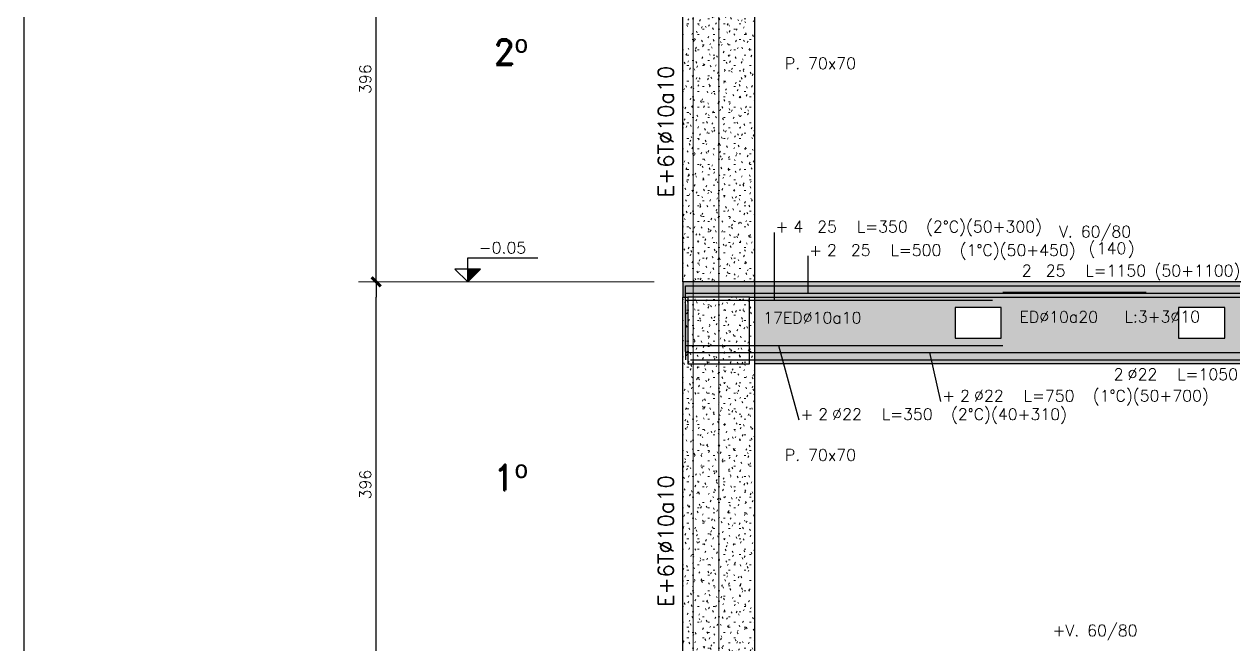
# Model space of a CAD drawing. Extents: x -9696 to 17719, y -11558 to 16829.
# Drawn here: x -58 to 1122, y 2145 to 2750 of the extents above; entities that cross this region are included whole.
import ezdxf
from ezdxf.enums import TextEntityAlignment as Align

# ---------------------------------------------------------------- set-up
doc = ezdxf.new("R2010")
doc.units = 0
doc.header["$LTSCALE"] = 30
doc.header["$MEASUREMENT"] = 0
doc.linetypes.add("EJEE-E'$0$RLE-PROYECCION", pattern=[0.71438, 0.47625, -0.23813])
doc.layers.get('0').update_dxf_attribs({"linetype": 'CONTINUOUS'})
doc.layers.add("EJEE-E'$0$RLA-ACHURADO", color=30, linetype="EJEE-E'$0$RLE-PROYECCION", lineweight=15, transparency=0.7)
for name, color, linetype, lineweight in [("EJEE-E'$0$RLA-CONTORNO", 30, 'CONTINUOUS', 25), ("EJEE-E'$0$RLA-EJES", 1, 'CONTINUOUS', 9), ("EJEE-E'$0$RLA-NIVEL-1", 1, 'CONTINUOUS', 9), ("EJEE-E'$0$RLA-TEXTOS-1", 9, 'CONTINUOUS', 9)]:
    doc.layers.add(name, color=color, linetype=linetype, lineweight=lineweight)
for name, color, linetype in [("EJEE-E'$0$RLA-COTAS1", 2, 'CONTINUOUS'), ("EJEE-E'$0$RLA-FE", 7, 'CONTINUOUS'), ("EJEE-E'$0$RLA-TEXTOS-FE", 9, 'CONTINUOUS'), ("EJEE-E'$0$RLA-TEXTOS2", 6, 'CONTINUOUS'), ('RLA-FORMATO', 7, 'CONTINUOUS')]:
    doc.layers.add(name, color=color, linetype=linetype)
doc.styles.add("EJEE-E'$0$RomanD", font='romand.shx', dxfattribs={"height": 31.5})
doc.styles.add("EJEE-E'$0$RomanS", font='romans.shx', dxfattribs={"height": 11.25})
doc.dimstyles.new("EJEE-E'$0$ING-50", dxfattribs={"dimscale": 50, "dimtxt": 0.27, "dimasz": 0.3, "dimexe": 0, "dimexo": 0, "dimgap": 0.1, "dimtad": 1, "dimdec": 1, "dimzin": 12, "dimdsep": 46, "dimtxsty": "EJEE-E'$0$RomanS", "dimblk": "EJEE-E'$0$TICK1", "dimblk1": "EJEE-E'$0$TICK1", "dimblk2": "EJEE-E'$0$TICK1", "dimcen": 0.09, "dimclrd": 2, "dimclre": 1, "dimclrt": 3, "dimadec": 0, "dimazin": 0, "dimtfac": 1, "dimtdec": 0, "dimtix": 1, "dimtmove": 2, "dimatfit": 3, "dimldrblk": "EJEE-E'$0$TICK1", "dimfxl": 0, "dimfxlon": 1, "dimtolj": 1, "dimtzin": 0, "dimarcsym": 0})
pattern_1 = [(0, (-370.998, -1130.43), (20.32, 5.08), [1.676, -13.564, 1.676, -13.564, -81.28]), (0, (-370.998, -1130.43), (20.32, 5.08), [-30.48, 1.676, -28.804, 1.676, -13.564, -35.56]), (0, (-370.998, -1130.43), (20.32, 5.08), [-76.2, 1.676, -8.484, 1.676, -23.724]), (120, (-363.378, -1127.89), (-14.559409, 15.057636), [1.676, -13.564, 1.676, -13.564, -81.28]), (120, (-363.378, -1127.89), (-14.559409, 15.057636), [-30.48, 1.676, -28.804, 1.676, -13.564, -35.56]), (120, (-363.378, -1127.89), (-14.559409, 15.057636), [-76.2, 1.676, -8.484, 1.676, -23.724]), (240, (-360.838, -1117.73), (-5.760591, -20.137636), [1.676, -13.564, 1.676, -13.564, -81.28]), (240, (-360.838, -1117.73), (-5.760591, -20.137636), [-30.48, 1.676, -28.804, 1.676, -13.564, -35.56]), (240, (-360.838, -1117.73), (-5.760591, -20.137636), [-76.2, 1.676, -8.484, 1.676, -23.724])]

# ---------------------------------------------------------------- blocks, each defined once
blk = doc.blocks.new("EJEE-E'$0$TICK1")
at = {"color": 2}
for points in [[(0, 0), (-1, 0)], [(0, 0), (1, 0)]]:
    blk.add_lwpolyline(points, dxfattribs=at)
at = {"color": 2, "const_width": 0.2}
blk.add_lwpolyline([(-0.3, -0.3), (0.3, 0.3)], dxfattribs=at)
blk = doc.blocks.new("EJEE-E'$0$DIMBLOCK14-EJE E-E_")
at = {"layer": "EJEE-E'$0$RLA-COTAS1", "color": 2, "lineweight": -2, "transparency": 16777216}
blk.add_line((-1539.2, -386), (-1539.2, -20), dxfattribs=at)
at = {"layer": "EJEE-E'$0$RLA-COTAS1", "color": 2, "lineweight": -2, "transparency": 16777216, "xscale": 15, "yscale": 15, "zscale": 15}
for p, rotation in [((-1539.2, -5), 90), ((-1539.2, -401), 270)]:
    blk.add_blockref("EJEE-E'$0$TICK1", p, dxfattribs=dict(at, rotation=rotation))
at = {"layer": "EJEE-E'$0$RLA-COTAS1", "color": 3, "transparency": 16777216, "insert": (-1549.9, -203), "char_height": 11.25, "attachment_point": 5, "rotation": 90, "style": "EJEE-E'$0$RomanS"}
blk.add_mtext('\\A1;396', dxfattribs=at)
blk = doc.blocks.new("EJEE-E'$0$DIMBLOCK15-EJE E-E_")
at = {"layer": "EJEE-E'$0$RLA-COTAS1", "color": 2, "lineweight": -2, "transparency": 16777216}
blk.add_line((-1539.2, 10), (-1539.2, 376), dxfattribs=at)
at = {"layer": "EJEE-E'$0$RLA-COTAS1", "color": 2, "lineweight": -2, "transparency": 16777216, "xscale": 15, "yscale": 15, "zscale": 15}
for p, rotation in [((-1539.2, 391), 90), ((-1539.2, -5), 270)]:
    blk.add_blockref("EJEE-E'$0$TICK1", p, dxfattribs=dict(at, rotation=rotation))
at = {"layer": "EJEE-E'$0$RLA-COTAS1", "color": 3, "transparency": 16777216, "insert": (-1549.9, 193), "char_height": 11.25, "attachment_point": 5, "rotation": 90, "style": "EJEE-E'$0$RomanS"}
blk.add_mtext('\\A1;396', dxfattribs=at)
blk = doc.blocks.new("EJEE-E'$0$nivel-el")
blk.add_hatch(color=1).paths.add_polyline_path([(0, 0), (12.5, 12.5), (0, 12.5)])
at = {"color": 3}
blk.add_lwpolyline([(0, 0), (12.5, 12.5), (-12.5, 12.5), (0, 0), (0, 23.61), (68.35, 23.61)], dxfattribs=at)
blk.add_lwpolyline([(0, 0), (12.5, 12.5), (0, 12.5), (0, 0)])
at = {"color": 3, "style": "EJEE-E'$0$RomanS", "flags": 4}
blk.add_attdef('%%P0.00', text='', height=11.25, dxfattribs=at).set_placement((33.96, 27.67), align=Align.CENTER)
blk = doc.blocks.new('*U138')
at = {"layer": "EJEE-E'$0$RLA-FE"}
for p, q in [((0, -50), (0, 0)), ((0, 0), (1018.2, 0)), ((1018.2, 0), (1068.2, 0)), ((1068.2, 0), (1100, 0)), ((1100, 0), (1100, 0))]:
    blk.add_line(p, q, dxfattribs=at)
at = {"layer": "EJEE-E'$0$RLA-FE", "color": 3, "style": "EJEE-E'$0$RomanS", "flags": 8}
for tag, p in [('F=', (323.7, 9.3)), ('NUM', (338.1, 9.3))]:
    blk.add_attdef(tag, text='', height=11.2, dxfattribs=at).set_placement(p, align=Align.RIGHT)
at = {"layer": "EJEE-E'$0$RLA-FE", "color": 3, "style": "EJEE-E'$0$RomanS"}
for tag, p, flags in [('PHI', (342, 9.5), 14), ('DIAM', (351.9, 9.3), 12), ('MINUS', (373.9, 9.3), 13), ('MARK', (387.3, 9.3), 13), ('TEXTO_FE1', (390.6, 9.3), 8), ('TEXTO_FE2', (458.1, 9.3), 8), ('TIPO', (548.8, -75.8), 13), ('NVECES', (534.9, -94.7), 13), ('NUMFE', (538.9, -114.5), 13), ('CAPA', (547.1, -133.6), 13), ('DESPLAZA', (278.3, -151.6), 13), ('ESPACIO', (284.4, -170), 13), ('CANT', (298.2, -188.8), 13)]:
    blk.add_attdef(tag, p, '', height=11.2, dxfattribs=dict(at, flags=flags))
blk = doc.blocks.new('*U78')
at = {"layer": "EJEE-E'$0$RLA-FE"}
for p, q in [((0, -50), (0, 0)), ((0, 0), (368.2, 0)), ((368.2, 0), (418.2, 0)), ((418.2, 0), (450, 0)), ((450, 0), (450, 0))]:
    blk.add_line(p, q, dxfattribs=at)
at = {"layer": "EJEE-E'$0$RLA-FE", "color": 3, "style": "EJEE-E'$0$RomanS", "flags": 8}
for tag, p in [('F=', (133.4, 36.3)), ('NUM', (147.8, 36.3))]:
    blk.add_attdef(tag, text='', height=11.2, dxfattribs=at).set_placement(p, align=Align.RIGHT)
at = {"layer": "EJEE-E'$0$RLA-FE", "color": 3, "style": "EJEE-E'$0$RomanS"}
for tag, p, flags in [('PHI', (151.7, 36.5), 14), ('DIAM', (161.6, 36.3), 12), ('MINUS', (183.6, 36.3), 13), ('MARK', (197, 36.3), 13), ('TEXTO_FE1', (200.3, 36.3), 8), ('TEXTO_FE2', (267.8, 36.3), 8), ('TIPO', (223.8, -75.8), 13), ('NVECES', (209.9, -94.7), 13), ('NUMFE', (213.9, -114.5), 13), ('CAPA', (222.1, -133.6), 13), ('DESPLAZA', (278.3, -151.6), 13), ('ESPACIO', (284.4, -170), 13), ('CANT', (298.2, -188.8), 13)]:
    blk.add_attdef(tag, p, '', height=11.2, dxfattribs=dict(at, flags=flags))
blk = doc.blocks.new('*U79')
at = {"layer": "EJEE-E'$0$RLA-FE"}
for q in [(0, 0), (1118.2, 0)]:
    blk.add_line((0, 0), q, dxfattribs=at)
at = {"layer": "EJEE-E'$0$RLA-FE", "color": 3, "style": "EJEE-E'$0$RomanS", "flags": 8}
for tag, p in [('F=', (508.4, 36.3)), ('NUM', (522.8, 36.3))]:
    blk.add_attdef(tag, text='', height=11.2, dxfattribs=at).set_placement(p, align=Align.RIGHT)
at = {"layer": "EJEE-E'$0$RLA-FE", "color": 3, "style": "EJEE-E'$0$RomanS"}
for tag, p, flags in [('PHI', (526.7, 36.5), 14), ('DIAM', (536.6, 36.3), 12), ('MINUS', (558.6, 36.3), 13), ('MARK', (572, 36.3), 13), ('TEXTO_FE1', (575.3, 36.3), 8), ('TEXTO_FE2', (642.8, 36.3), 8), ('TIPO', (598.8, -75.8), 13), ('NVECES', (584.9, -94.7), 13), ('NUMFE', (588.9, -114.5), 13), ('CAPA', (597.1, -133.6), 13), ('DESPLAZA', (278.3, -151.6), 13), ('ESPACIO', (284.4, -170), 13), ('CANT', (298.2, -188.8), 13)]:
    blk.add_attdef(tag, p, '', height=11.2, dxfattribs=dict(at, flags=flags))
blk = doc.blocks.new('*U137')
at = {"layer": "EJEE-E'$0$RLA-FE", "color": 6}
blk.add_line((0, 1), (140, 1), dxfattribs=at)
at = {"layer": "EJEE-E'$0$RLA-FE", "color": 3, "style": "EJEE-E'$0$RomanS", "flags": 8}
for tag, p in [('(', (87.1, 38.1)), ('EMP', (106.1, 38.1)), (')', (125.4, 38.1))]:
    blk.add_attdef(tag, text='', height=11.2, dxfattribs=at).set_placement(p, align=Align.CENTER)
blk = doc.blocks.new('*U136')
at = {"layer": "EJEE-E'$0$RLA-FE"}
for p, q in [((0, -50), (0, 0)), ((0, 0), (218.2, 0)), ((218.2, 0), (268.2, 0)), ((268.2, 0), (300, 0)), ((300, 0), (300, 0))]:
    blk.add_line(p, q, dxfattribs=at)
at = {"layer": "EJEE-E'$0$RLA-FE", "color": 3, "style": "EJEE-E'$0$RomanS", "flags": 8}
for tag, p in [('F=', (100.6, 66.3)), ('NUM', (115, 66.3))]:
    blk.add_attdef(tag, text='', height=11.2, dxfattribs=at).set_placement(p, align=Align.RIGHT)
at = {"layer": "EJEE-E'$0$RLA-FE", "color": 3, "style": "EJEE-E'$0$RomanS"}
for tag, p, flags in [('PHI', (118.9, 66.5), 14), ('DIAM', (128.7, 66.3), 12), ('MINUS', (150.7, 66.3), 13), ('MARK', (164.1, 66.3), 13), ('TEXTO_FE1', (167.4, 66.3), 8), ('TEXTO_FE2', (235, 66.3), 8), ('TIPO', (148.8, -75.8), 13), ('NVECES', (134.9, -94.7), 13), ('NUMFE', (138.9, -114.5), 13), ('CAPA', (147.1, -133.6), 13), ('DESPLAZA', (278.3, -151.6), 13), ('ESPACIO', (284.4, -170), 13), ('CANT', (298.2, -188.8), 13)]:
    blk.add_attdef(tag, p, '', height=11.2, dxfattribs=dict(at, flags=flags))
blk = doc.blocks.new('*U64')
at = {"layer": "EJEE-E'$0$RLA-FE"}
for p, q in [((0, 50), (0, 0)), ((5, 0), (923.2, 0)), ((923.2, 0), (973.2, 0)), ((973.2, 0), (1005, 0)), ((1000, 0), (1000, 0))]:
    blk.add_line(p, q, dxfattribs=at)
at = {"layer": "EJEE-E'$0$RLA-FE", "color": 3, "style": "EJEE-E'$0$RomanS", "flags": 8}
for tag, p in [('F=', (408.4, -19.9)), ('NUM', (422.8, -19.9))]:
    blk.add_attdef(tag, text='', height=11.2, dxfattribs=at).set_placement(p, align=Align.RIGHT)
at = {"layer": "EJEE-E'$0$RLA-FE", "color": 3, "style": "EJEE-E'$0$RomanS"}
for tag, p, flags in [('PHI', (431.7, -19.7), 12), ('DIAM', (436.6, -19.9), 12), ('MINUS', (458.6, -19.9), 13), ('MARK', (472, -19.9), 13), ('TEXTO_FE1', (475.3, -19.9), 8), ('TEXTO_FE2', (542.8, -19.9), 8), ('TIPO', (498.8, -57.9), 13), ('NVECES', (484.9, -76.9), 13), ('NUMFE', (488.9, -96.6), 13), ('CAPA', (497.1, -115.7), 13), ('DESPLAZA', (277.2, -134.2), 13), ('ESPACIO', (288.2, -152.5), 13), ('CANT', (302.1, -171.3), 13)]:
    blk.add_attdef(tag, p, '', height=11.2, dxfattribs=dict(at, flags=flags))
blk = doc.blocks.new('*U65')
at = {"layer": "EJEE-E'$0$RLA-FE"}
for p, q in [((0, 40), (0, 0)), ((0, 0), (628.2, 0)), ((628.2, 0), (678.2, 0)), ((678.2, 0), (710, 0)), ((710, 0), (710, 0))]:
    blk.add_line(p, q, dxfattribs=at)
at = {"layer": "EJEE-E'$0$RLA-FE", "color": 3, "style": "EJEE-E'$0$RomanS", "flags": 8}
for tag, p in [('F=', (263.4, -47.9)), ('NUM', (277.8, -47.9))]:
    blk.add_attdef(tag, text='', height=11.2, dxfattribs=at).set_placement(p, align=Align.RIGHT)
at = {"layer": "EJEE-E'$0$RLA-FE", "color": 3, "style": "EJEE-E'$0$RomanS"}
for tag, p, flags in [('PHI', (281.7, -47.7), 12), ('DIAM', (291.6, -47.9), 12), ('MINUS', (313.6, -47.9), 13), ('MARK', (327, -47.9), 13), ('TEXTO_FE1', (330.3, -47.9), 8), ('TIPO', (353.8, -57.9), 13), ('TEXTO_FE2', (397.8, -47.9), 8), ('NVECES', (339.9, -76.9), 13), ('NUMFE', (343.9, -96.6), 13), ('CAPA', (352.1, -115.7), 13), ('DESPLAZA', (277.2, -134.2), 13), ('ESPACIO', (283.2, -152.5), 13), ('CANT', (297.1, -171.3), 13)]:
    blk.add_attdef(tag, p, '', height=11.2, dxfattribs=dict(at, flags=flags))
blk = doc.blocks.new('*U132')
at = {"layer": "EJEE-E'$0$RLA-FE"}
for p, q in [((0, 40), (0, 0)), ((0, 0), (228.2, 0)), ((228.2, 0), (278.2, 0)), ((278.2, 0), (310, 0)), ((310, 0), (310, 0))]:
    blk.add_line(p, q, dxfattribs=at)
at = {"layer": "EJEE-E'$0$RLA-FE", "color": 3, "style": "EJEE-E'$0$RomanS"}
for tag, p, flags in [('TIPO', (153.8, -57.9), 13), ('NVECES', (139.9, -76.9), 13), ('PHI', (143.2, -72.7), 12), ('DIAM', (153.1, -72.9), 12), ('MINUS', (175.1, -72.9), 13), ('MARK', (188.5, -72.9), 13), ('TEXTO_FE1', (191.8, -72.9), 8), ('TEXTO_FE2', (259.3, -72.9), 8), ('NUMFE', (143.9, -96.6), 13), ('CAPA', (152.1, -115.7), 13), ('DESPLAZA', (277.2, -134.2), 13), ('ESPACIO', (283.2, -152.5), 13), ('CANT', (297.1, -171.3), 13)]:
    blk.add_attdef(tag, p, '', height=11.2, dxfattribs=dict(at, flags=flags))
at = {"layer": "EJEE-E'$0$RLA-FE", "color": 3, "style": "EJEE-E'$0$RomanS", "flags": 8}
for tag, p in [('F=', (124.9, -72.9)), ('NUM', (139.3, -72.9))]:
    blk.add_attdef(tag, text='', height=11.2, dxfattribs=at).set_placement(p, align=Align.RIGHT)
blk = doc.blocks.new("EJEE-E'")
at = {"layer": "EJEE-E'$0$RLA-ACHURADO"}
h = blk.add_hatch(dxfattribs=at)
h.set_pattern_fill('SAND - DENSE', color=256, style=0, pattern_type=2)
h.set_pattern_definition(pattern_1)
h.paths.add_polyline_path([(-1169.82, -5), (-1169.82, 376), (-1174.8, 376), (-1174.8, 311), (-1234.8, 311), (-1234.8, 376), (-1239.82, 376), (-1239.82, -5)], flags=0)
h = blk.add_hatch(dxfattribs=at)
h.set_pattern_fill('SAND - DENSE', color=256, style=0, pattern_type=2)
h.set_pattern_definition(pattern_1)
h.paths.add_polyline_path([(61.61, -20), (525.18, -20), (525.18, -5), (-1239.82, -5), (-1239.82, -20), (-683.5, -20)], flags=0)
h = blk.add_hatch(dxfattribs=at)
h.set_pattern_fill('SAND - DENSE', color=256, style=0, pattern_type=2)
h.set_pattern_definition(pattern_1)
h.paths.add_polyline_path([(-1174.8, -401), (-1169.82, -401), (-1169.82, -20), (-1174.8, -20), (-1174.8, -85), (-1234.8, -85), (-1234.8, -20), (-1239.82, -20), (-1239.82, -401), (-1219.82, -401)], flags=0)
h = blk.add_hatch(dxfattribs=at)
h.set_pattern_fill('SAND - DENSE', color=256, style=0, pattern_type=2)
h.set_pattern_definition(pattern_1)
h.paths.add_polyline_path([(-1174.8, -85), (-1174.8, -20), (-1234.8, -20), (-1234.8, -85)], flags=0)
h = blk.add_hatch(dxfattribs=at)
h.set_pattern_fill('SAND - DENSE', color=256, style=0, pattern_type=2)
h.set_pattern_definition([(0, (-370.998, -2318.43), (20.32, 5.08), [1.676, -13.564, 1.676, -13.564, -81.28]), (0, (-370.998, -2318.43), (20.32, 5.08), [-30.48, 1.676, -28.804, 1.676, -13.564, -35.56]), (0, (-370.998, -2318.43), (20.32, 5.08), [-76.2, 1.676, -8.484, 1.676, -23.724]), (120, (-363.378, -2315.89), (-14.559409, 15.057636), [1.676, -13.564, 1.676, -13.564, -81.28]), (120, (-363.378, -2315.89), (-14.559409, 15.057636), [-30.48, 1.676, -28.804, 1.676, -13.564, -35.56]), (120, (-363.378, -2315.89), (-14.559409, 15.057636), [-76.2, 1.676, -8.484, 1.676, -23.724]), (240, (-360.838, -2305.73), (-5.760591, -20.137636), [1.676, -13.564, 1.676, -13.564, -81.28]), (240, (-360.838, -2305.73), (-5.760591, -20.137636), [-30.48, 1.676, -28.804, 1.676, -13.564, -35.56]), (240, (-360.838, -2305.73), (-5.760591, -20.137636), [-76.2, 1.676, -8.484, 1.676, -23.724])])
h.paths.add_polyline_path([(-973.99, -60), (-973.99, -30), (-928.99, -30), (-928.99, -60)])
h.paths.add_polyline_path([(-514.82, -85), (-514.82, -20), (-1169.82, -20), (-1169.82, -85)])
h.paths.add_polyline_path([(-710.65, -30), (-710.65, -60), (-755.65, -60), (-755.65, -30)])
at = {"layer": "EJEE-E'$0$RLA-CONTORNO"}
for p, q in [((-1239.82, -5), (-1239.82, 376)), ((-1169.82, 376), (-1169.82, -5)), ((525.18, -5), (-1239.82, -5)), ((-1239.82, -5), (-1239.82, -20)), ((-1169.82, -5), (-1169.82, -20)), ((-1239.82, -401), (-1239.82, -20)), ((-1239.82, -20), (-1234.8, -20)), ((-1234.8, -20), (-1234.8, -85)), ((-1174.8, -20), (-1234.79, -20)), ((-1174.8, -20), (-509.82, -20)), ((-1174.8, -85), (-1174.8, -20)), ((-1169.82, -20), (-1169.82, -401)), ((-1234.8, -85), (-1174.8, -85)), ((-514.82, -85), (-1169.82, -85))]:
    blk.add_line(p, q, dxfattribs=at)
for points in [[(-973.99, -60), (-928.99, -60), (-928.99, -30), (-973.99, -30)], [(-755.65, -60), (-710.65, -60), (-710.65, -30), (-755.65, -30)]]:
    blk.add_lwpolyline(points, close=True, dxfattribs=at)
at = {"layer": "EJEE-E'$0$RLA-EJES"}
for p, q in [((-1229.82, -996.18), (-1229.82, 1463)), ((-1204.82, -996.18), (-1204.82, 1443.95))]:
    blk.add_line(p, q, dxfattribs=at)
at = {"layer": "EJEE-E'$0$RLA-FE", "color": 2}
for p, q in [((-1150.76, 43.32), (-1150.76, -23)), ((-1117.89, 20.32), (-1117.89, -16)), ((-1146.3, -67), (-1126.41, -139.89)), ((-987.89, -121.89), (-998.61, -74))]:
    blk.add_line(p, q, dxfattribs=at)
at = {"layer": "EJEE-E'$0$RLA-NIVEL-1"}
blk.add_line((-1556.53, -5), (-1267.82, -5), dxfattribs=at)
ref = blk.add_blockref('*U137', (-927.32, -16))
ref.add_attrib('EMP', '140', dxfattribs={"layer": "EJEE-E'$0$RLA-FE", "color": 3, "height": 11.25, "style": "EJEE-E'$0$RomanS"}).set_placement((-821.24, 22.14), align=Align.CENTER)
ref.add_attrib('(', '(', dxfattribs={"layer": "EJEE-E'$0$RLA-FE", "color": 3, "height": 11.25, "style": "EJEE-E'$0$RomanS"}).set_placement((-840.27, 22.14), align=Align.CENTER)
ref.add_attrib(')', ')', dxfattribs={"layer": "EJEE-E'$0$RLA-FE", "color": 3, "height": 11.25, "style": "EJEE-E'$0$RomanS"}).set_placement((-801.93, 22.14), align=Align.CENTER)
ref = blk.add_blockref("EJEE-E'$0$nivel-el", (-1449.89, -5))
ref.add_attrib('%%P0.00', '-0.05', dxfattribs={"color": 3, "height": 11.25, "style": "EJEE-E'$0$RomanS"}).set_placement((-1415.93, 22.67), align=Align.CENTER)
at = {"layer": "EJEE-E'$0$RLA-FE"}
ref = blk.add_blockref('*U136', (-1237.32, -23), dxfattribs=at)
ref.add_attrib('DIAM', '25', (-1108.59, 43.32), dxfattribs={"color": 3, "height": 11.25, "style": "EJEE-E'$0$RomanS"})
ref.add_attrib('NUM', '4', dxfattribs={"color": 3, "height": 11.25, "style": "EJEE-E'$0$RomanS"}).set_placement((-1122.34, 43.32), align=Align.RIGHT)
ref.add_attrib('TEXTO_FE1', 'L=350', (-1069.87, 43.32), dxfattribs={"color": 3, "height": 11.25, "style": "EJEE-E'$0$RomanS"})
ref.add_attrib('TEXTO_FE2', '(2°C)(50+300)', (-1002.35, 43.34), dxfattribs={"color": 3, "height": 11.25, "style": "EJEE-E'$0$RomanS"})
ref.add_attrib('F=', '+', dxfattribs={"color": 3, "height": 11.25, "style": "EJEE-E'$0$RomanS"}).set_placement((-1136.75, 43.32), align=Align.RIGHT)
ref = blk.add_blockref('*U78', (-1237.32, -16), dxfattribs=at)
ref.add_attrib('DIAM', '25', (-1075.72, 20.32), dxfattribs={"color": 3, "height": 11.25, "style": "EJEE-E'$0$RomanS"})
ref.add_attrib('NUM', '2', dxfattribs={"color": 3, "height": 11.25, "style": "EJEE-E'$0$RomanS"}).set_placement((-1089.47, 20.32), align=Align.RIGHT)
ref.add_attrib('TEXTO_FE1', 'L=500', (-1037, 20.32), dxfattribs={"color": 3, "height": 11.25, "style": "EJEE-E'$0$RomanS"})
ref.add_attrib('TEXTO_FE2', '(1°C)(50+450)', (-969.48, 20.34), dxfattribs={"color": 3, "height": 11.25, "style": "EJEE-E'$0$RomanS"})
ref.add_attrib('F=', '+', dxfattribs={"color": 3, "height": 11.25, "style": "EJEE-E'$0$RomanS"}).set_placement((-1103.88, 20.32), align=Align.RIGHT)
blk.add_blockref('*U79', (-927.32, -16), dxfattribs=at)
ref = blk.add_blockref('*U138', (-1237.32, -9), dxfattribs=at)
ref.add_attrib('DIAM', '25', (-885.42, 0.32), dxfattribs={"color": 3, "height": 11.25, "style": "EJEE-E'$0$RomanS"})
ref.add_attrib('NUM', '2', dxfattribs={"color": 3, "height": 11.25, "style": "EJEE-E'$0$RomanS"}).set_placement((-899.17, 0.32), align=Align.RIGHT)
ref.add_attrib('TEXTO_FE1', 'L=1150', (-846.71, 0.32), dxfattribs={"color": 3, "height": 11.25, "style": "EJEE-E'$0$RomanS"})
ref.add_attrib('TEXTO_FE2', '(50+1100)', (-779.19, 0.34), dxfattribs={"color": 3, "height": 11.25, "style": "EJEE-E'$0$RomanS"})
ref = blk.add_blockref('*U132', (-1237.32, -67), dxfattribs=at)
ref.add_attrib('DIAM', '22', (-1084.23, -139.89), dxfattribs={"color": 3, "height": 11.25, "style": "EJEE-E'$0$RomanS"})
ref.add_attrib('NUM', '2', dxfattribs={"color": 3, "height": 11.25, "style": "EJEE-E'$0$RomanS"}).set_placement((-1097.98, -139.89), align=Align.RIGHT)
ref.add_attrib('TEXTO_FE1', 'L=350', (-1045.52, -139.89), dxfattribs={"color": 3, "height": 11.25, "style": "EJEE-E'$0$RomanS"})
ref.add_attrib('TEXTO_FE2', '(2°C)(40+310)', (-978, -139.88), dxfattribs={"color": 3, "height": 11.25, "style": "EJEE-E'$0$RomanS"})
ref.add_attrib('PHI', '%%C', (-1094.09, -139.68), dxfattribs={"color": 3, "height": 11.25, "style": "EJEE-E'$0$RomanS"})
ref.add_attrib('F=', '+', dxfattribs={"color": 3, "height": 11.25, "style": "EJEE-E'$0$RomanS"}).set_placement((-1112.39, -139.89), align=Align.RIGHT)
ref = blk.add_blockref('*U64', (-1237.32, -81), dxfattribs=at)
ref.add_attrib('DIAM', '22', (-795.72, -100.89), dxfattribs={"color": 3, "height": 11.25, "style": "EJEE-E'$0$RomanS"})
ref.add_attrib('NUM', '2', dxfattribs={"color": 3, "height": 11.25, "style": "EJEE-E'$0$RomanS"}).set_placement((-809.47, -100.89), align=Align.RIGHT)
ref.add_attrib('TEXTO_FE1', 'L=1050', (-757, -100.89), dxfattribs={"color": 3, "height": 11.25, "style": "EJEE-E'$0$RomanS"})
ref.add_attrib('TEXTO_FE2', '(50+1000)', (-689.48, -100.88), dxfattribs={"color": 3, "height": 11.25, "style": "EJEE-E'$0$RomanS"})
ref.add_attrib('PHI', '%%C', (-805.57, -100.68), dxfattribs={"color": 3, "height": 11.25, "style": "EJEE-E'$0$RomanS"})
ref = blk.add_blockref('*U65', (-1237.32, -74), dxfattribs=at)
ref.add_attrib('DIAM', '22', (-945.72, -121.89), dxfattribs={"color": 3, "height": 11.25, "style": "EJEE-E'$0$RomanS"})
ref.add_attrib('NUM', '2', dxfattribs={"color": 3, "height": 11.25, "style": "EJEE-E'$0$RomanS"}).set_placement((-959.47, -121.89), align=Align.RIGHT)
ref.add_attrib('TEXTO_FE1', 'L=750', (-907, -121.89), dxfattribs={"color": 3, "height": 11.25, "style": "EJEE-E'$0$RomanS"})
ref.add_attrib('TEXTO_FE2', '(1°C)(50+700)', (-839.48, -121.88), dxfattribs={"color": 3, "height": 11.25, "style": "EJEE-E'$0$RomanS"})
ref.add_attrib('PHI', '%%C', (-955.57, -121.68), dxfattribs={"color": 3, "height": 11.25, "style": "EJEE-E'$0$RomanS"})
ref.add_attrib('F=', '+', dxfattribs={"color": 3, "height": 11.25, "style": "EJEE-E'$0$RomanS"}).set_placement((-973.88, -121.89), align=Align.RIGHT)
at = {"layer": "EJEE-E'$0$RLA-TEXTOS-1", "char_height": 11.25, "attachment_point": 5, "style": "EJEE-E'$0$RomanS"}
for s, insert, width, line_spacing_factor in [('P. 70x70', (-1105.44, 208.35), 129.8188, 0.983083), ('V. 60/80', (-837.26, 42.23), 77.8962, 0.941778), ('P. 70x70', (-1105.44, -174.13), 129.8188, 0.983083), ('+V. 60/80', (-837.26, -347.38), 202.2083, 0.941778)]:
    blk.add_mtext(s, dxfattribs=dict(at, insert=insert, width=width, line_spacing_factor=line_spacing_factor))
at = {"layer": "EJEE-E'$0$RLA-TEXTOS-FE", "color": 9, "style": "EJEE-E'$0$RomanS"}
for s, p in [('17ED%%C10a10', (-1113.38, -45.7)), ('ED%%C10a20', (-872.71, -44.84)), ('L:3+3%%C10', (-771.66, -44.69))]:
    blk.add_text(s, height=11.25, dxfattribs=at).set_placement(p, align=Align.CENTER)
at = {"layer": "EJEE-E'$0$RLA-TEXTOS-FE", "char_height": 15, "width": 129.8188, "attachment_point": 2, "rotation": 90, "line_spacing_factor": 0.983083, "style": "EJEE-E'$0$RomanS"}
for insert in [(-1263.98, 141.81), (-1263.98, -258.19)]:
    blk.add_mtext('E+6T%%C10a10', dxfattribs=dict(at, insert=insert))
at = {"layer": "EJEE-E'$0$RLA-TEXTOS2", "color": 5, "char_height": 25, "attachment_point": 5, "line_spacing_factor": 0.941778, "style": "EJEE-E'$0$RomanD"}
for s, insert, width in [('2º', (-1408.27, 219.46), 62.4158), ('1º', (-1408.27, -195.93), 57.2916)]:
    blk.add_mtext(s, dxfattribs=dict(at, insert=insert, width=width))
at = {"layer": "EJEE-E'$0$RLA-COTAS1"}
for base, p1, p2, picture, middle in [((-1539.24, 391), (-1544.24, -5), (-1544.24, 391), "EJEE-E'$0$DIMBLOCK15-EJE E-E_", (-1549.87, 193)), ((-1539.24, -5), (-1544.24, -401), (-1544.24, -5), "EJEE-E'$0$DIMBLOCK14-EJE E-E_", (-1549.87, -203))]:
    dim = blk.add_linear_dim(base=base, p1=p1, p2=p2, angle=90, dimstyle="EJEE-E'$0$ING-50", override={"dimexe": 0, "dimexo": 0, "dimdec": 1, "dimfxl": 0, "dimfxlon": 1}, dxfattribs=at)
    dim.commit()
    dim.dimension.update_dxf_attribs({"geometry": picture, "text_midpoint": middle})

msp = doc.modelspace()

# ---------------------------------------------------------------- linework, layer by layer
at = {"layer": 'RLA-FORMATO', "color": 6, "linetype": 'Continuous'}
msp.add_line((-58.1, 68.1), (-58.1, 4123.1), dxfattribs=at)

# ---------------------------------------------------------------- block references
msp.add_blockref("EJEE-E'", (1824.9, 2503.8))

doc.saveas('drawing.dxf')
